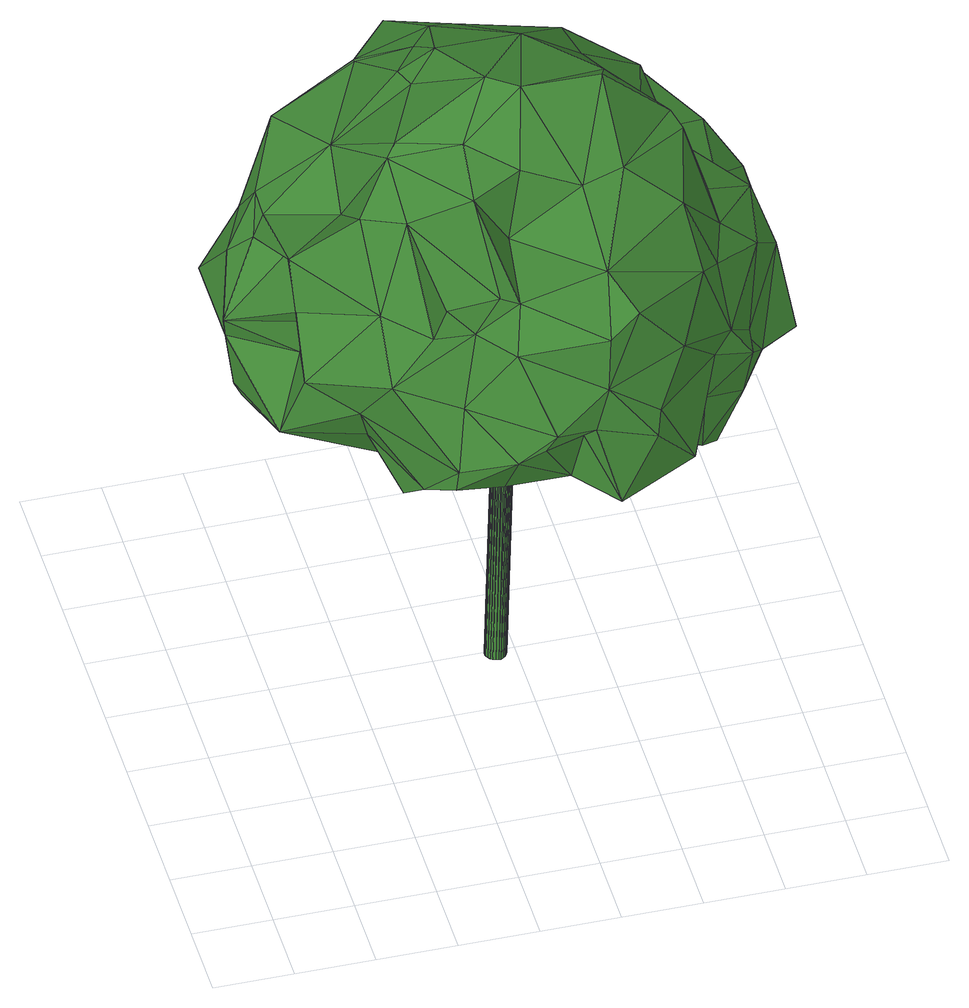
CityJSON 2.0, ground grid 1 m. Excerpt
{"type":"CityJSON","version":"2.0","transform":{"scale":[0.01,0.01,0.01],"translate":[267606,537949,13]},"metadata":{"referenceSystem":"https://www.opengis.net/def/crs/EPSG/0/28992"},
"CityObjects":{
"tree1":{"type":"SolitaryVegetationObject","attributes":{"gtid":389,"crown_width_m":6.58,"crown_median_z":19.43,"crown_r50_m":0.239,"crown_porosity":0.909,"trunk_H_m":5.63,"trunk_DBH_m":0.266,"trunk_radius_m":0.133,"trunk_base_height_m":13.8,"original_gtid":"390"},"geometry":[{"type":"Solid","lod":"3","boundaries":[[[[0,1,2]],[[3,4,5]],[[6,7,8]],[[9,10,11]],[[12,13,14]],[[15,16,17]],[[18,19,20]],[[21,22,23]],[[24,25,26]],[[27,25,24]],[[28,29,30]],[[31,32,33]],[[12,32,31]],[[34,35,36]],[[37,38,39]],[[40,4,41]],[[0,41,1]],[[40,0,42]],[[43,44,45]],[[46,29,47]],[[48,49,50]],[[51,52,53]],[[51,53,54]],[[55,54,53]],[[56,57,58]],[[59,60,61]],[[5,62,61]],[[35,47,29]],[[39,63,64]],[[65,31,33]],[[65,33,66]],[[67,7,68]],[[69,7,67]],[[70,71,33]],[[72,73,74]],[[75,55,56]],[[76,49,77]],[[78,36,79]],[[79,36,35]],[[34,80,18]],[[81,82,83]],[[41,0,40]],[[40,5,4]],[[84,85,21]],[[84,21,86]],[[39,87,88]],[[89,82,81]],[[90,89,81]],[[91,92,93]],[[12,94,95]],[[31,94,12]],[[15,30,46]],[[48,96,97]],[[48,97,77]],[[10,83,82]],[[10,82,11]],[[92,98,99]],[[100,101,102]],[[103,53,104]],[[24,105,106]],[[107,108,37]],[[109,110,43]],[[93,63,38]],[[111,90,112]],[[57,56,103]],[[95,113,13]],[[114,17,16]],[[55,103,56]],[[115,116,117]],[[115,117,118]],[[73,72,76]],[[73,76,77]],[[50,49,119]],[[1,41,120]],[[121,1,120]],[[122,123,124]],[[40,125,62]],[[126,127,73]],[[128,124,129]],[[130,55,131]],[[123,129,124]],[[132,112,133]],[[16,15,64]],[[106,96,134]],[[129,135,128]],[[121,120,128]],[[42,113,40]],[[125,113,95]],[[40,113,125]],[[136,54,130]],[[137,91,138]],[[137,138,122]],[[67,68,139]],[[139,68,120]],[[64,63,114]],[[64,114,16]],[[140,96,48]],[[59,61,141]],[[59,141,94]],[[3,139,4]],[[41,4,139]],[[95,94,125]],[[95,13,12]],[[66,33,71]],[[89,11,82]],[[64,87,39]],[[142,25,27]],[[109,25,142]],[[6,143,144]],[[145,98,137]],[[107,37,146]],[[17,102,101]],[[72,147,76]],[[49,76,66]],[[148,149,88]],[[150,151,152]],[[106,134,24]],[[32,19,70]],[[153,102,114]],[[17,114,102]],[[89,145,11]],[[9,11,145]],[[69,154,7]],[[7,154,155]],[[83,10,156]],[[153,114,157]],[[113,158,13]],[[159,102,153]],[[146,160,150]],[[27,161,78]],[[162,100,163]],[[122,9,145]],[[28,164,79]],[[30,164,28]],[[102,163,100]],[[165,127,105]],[[52,72,74]],[[91,137,92]],[[98,92,137]],[[93,92,99]],[[166,108,167]],[[129,168,135]],[[34,47,35]],[[18,47,34]],[[140,169,80]],[[42,170,171]],[[8,172,131]],[[132,173,22]],[[126,174,127]],[[171,135,152]],[[136,175,176]],[[37,166,38]],[[49,66,71]],[[21,132,22]],[[51,176,147]],[[52,51,147]],[[27,78,177]],[[178,98,179]],[[135,168,180]],[[124,128,181]],[[178,45,100]],[[40,62,5]],[[36,80,34]],[[116,115,165]],[[127,165,115]],[[72,52,147]],[[76,182,66]],[[147,182,76]],[[99,178,159]],[[118,183,115]],[[70,33,32]],[[75,131,55]],[[90,81,184]],[[90,184,112]],[[132,21,111]],[[38,63,39]],[[111,21,85]],[[99,159,93]],[[185,98,145]],[[15,87,64]],[[46,87,15]],[[139,120,41]],[[75,56,8]],[[185,145,186]],[[124,181,10]],[[9,124,10]],[[122,124,9]],[[150,160,187]],[[187,188,150]],[[189,177,190]],[[123,122,191]],[[123,191,192]],[[15,164,30]],[[103,117,57]],[[111,112,132]],[[192,191,193]],[[94,31,59]],[[176,54,136]],[[84,86,85]],[[6,144,184]],[[165,194,116]],[[175,61,60]],[[175,60,176]],[[168,195,108]],[[167,108,195]],[[7,155,8]],[[136,196,175]],[[197,87,46]],[[59,31,65]],[[59,65,66]],[[154,3,196]],[[90,185,186]],[[60,182,176]],[[86,109,85]],[[79,177,78]],[[61,62,141]],[[93,191,91]],[[135,171,170]],[[2,170,0]],[[37,149,146]],[[197,187,88]],[[198,187,197]],[[192,193,199]],[[38,199,193]],[[19,32,14]],[[26,25,109]],[[74,118,104]],[[74,104,52]],[[145,137,122]],[[61,196,5]],[[175,196,61]],[[57,117,200]],[[116,200,117]],[[98,178,99]],[[85,45,178]],[[191,122,138]],[[191,138,91]],[[37,39,149]],[[107,146,152]],[[150,152,146]],[[20,47,18]],[[198,47,20]],[[135,2,121]],[[135,121,128]],[[121,2,1]],[[197,46,47]],[[197,47,198]],[[88,187,160]],[[19,169,70]],[[198,14,187]],[[42,151,113]],[[20,14,198]],[[32,12,14]],[[70,169,71]],[[80,169,18]],[[78,161,36]],[[111,185,90]],[[109,86,26]],[[19,18,169]],[[24,26,105]],[[101,189,190]],[[146,148,160]],[[69,67,139]],[[5,196,3]],[[166,167,192]],[[188,13,158]],[[188,158,150]],[[154,69,3]],[[139,3,69]],[[0,170,42]],[[19,14,20]],[[130,131,172]],[[197,88,87]],[[88,149,39]],[[88,160,148]],[[159,178,162]],[[201,196,136]],[[178,179,85]],[[55,130,54]],[[105,202,165]],[[194,165,202]],[[86,194,202]],[[184,81,6]],[[6,56,143]],[[109,142,110]],[[42,171,151]],[[173,132,133]],[[201,155,196]],[[196,155,154]],[[127,183,73]],[[176,51,54]],[[181,128,203]],[[181,203,10]],[[173,133,144]],[[130,201,136]],[[79,190,177]],[[14,13,188]],[[14,188,187]],[[57,173,58]],[[6,8,56]],[[200,22,173]],[[200,173,57]],[[38,166,199]],[[192,199,166]],[[204,106,105]],[[130,155,201]],[[155,130,172]],[[107,180,108]],[[62,125,141]],[[94,141,125]],[[133,184,144]],[[133,112,184]],[[43,85,109]],[[27,177,189]],[[156,10,203]],[[75,8,131]],[[90,186,89]],[[103,55,53]],[[148,146,149]],[[162,178,100]],[[110,142,44]],[[116,194,23]],[[200,116,23]],[[200,23,22]],[[179,185,111]],[[100,44,142]],[[45,44,100]],[[110,44,43]],[[86,23,194]],[[21,23,86]],[[35,29,79]],[[28,79,29]],[[89,186,145]],[[96,106,97]],[[179,98,185]],[[30,29,46]],[[85,179,111]],[[202,105,26]],[[202,26,86]],[[127,115,183]],[[123,192,195]],[[167,195,192]],[[104,117,103]],[[104,118,117]],[[52,104,53]],[[66,60,59]],[[60,66,182]],[[74,183,118]],[[74,73,183]],[[81,205,6]],[[83,205,81]],[[147,176,182]],[[93,193,191]],[[152,135,180]],[[152,180,107]],[[8,155,172]],[[123,195,129]],[[168,129,195]],[[43,45,85]],[[150,158,151]],[[37,108,166]],[[108,180,168]],[[144,58,173]],[[126,73,77]],[[50,119,140]],[[128,120,206]],[[71,119,49]],[[156,205,83]],[[6,205,7]],[[113,151,158]],[[93,157,63]],[[63,157,114]],[[100,207,101]],[[27,101,207]],[[159,153,157]],[[159,157,93]],[[38,193,93]],[[162,163,159]],[[24,134,208]],[[24,208,27]],[[171,152,151]],[[7,209,68]],[[135,170,2]],[[142,207,100]],[[27,207,142]],[[27,189,101]],[[48,77,49]],[[127,204,105]],[[106,174,97]],[[174,210,127]],[[174,106,210]],[[204,210,106]],[[204,127,210]],[[77,97,126]],[[126,97,174]],[[102,159,163]],[[68,206,120]],[[161,27,208]],[[161,208,134]],[[79,164,190]],[[17,190,164]],[[101,190,17]],[[205,156,209]],[[205,209,7]],[[17,164,15]],[[169,140,119]],[[169,119,71]],[[161,134,211]],[[134,96,211]],[[161,211,36]],[[80,36,211]],[[80,211,140]],[[96,140,211]],[[50,140,48]],[[203,128,206]],[[209,206,68]],[[209,156,206]],[[203,206,156]],[[143,58,144]],[[56,58,143]],[[212,213,214]],[[212,214,215]],[[215,214,216]],[[215,216,217]],[[214,213,218]],[[214,218,216]],[[216,218,219]],[[216,219,217]],[[218,213,220]],[[218,220,219]],[[219,220,221]],[[219,221,217]],[[220,213,222]],[[220,222,221]],[[221,222,223]],[[221,223,217]],[[222,213,224]],[[222,224,223]],[[223,224,225]],[[223,225,217]],[[224,213,226]],[[224,226,225]],[[225,226,227]],[[225,227,217]],[[226,213,228]],[[226,228,227]],[[227,228,229]],[[227,229,217]],[[228,213,230]],[[228,230,229]],[[229,230,231]],[[229,231,217]],[[230,213,232]],[[230,232,231]],[[231,232,233]],[[231,233,217]],[[232,213,234]],[[232,234,233]],[[233,234,235]],[[233,235,217]],[[234,213,236]],[[234,236,235]],[[235,236,237]],[[235,237,217]],[[236,213,238]],[[236,238,237]],[[237,238,239]],[[237,239,217]],[[238,213,240]],[[238,240,239]],[[239,240,241]],[[239,241,217]],[[240,213,242]],[[240,242,241]],[[241,242,243]],[[241,243,217]],[[242,213,244]],[[242,244,243]],[[243,244,245]],[[243,245,217]],[[244,213,246]],[[244,246,245]],[[245,246,247]],[[245,247,217]],[[246,213,248]],[[246,248,247]],[[247,248,249]],[[247,249,217]],[[248,213,250]],[[248,250,249]],[[249,250,251]],[[249,251,217]],[[250,213,252]],[[250,252,251]],[[251,252,253]],[[251,253,217]],[[252,213,254]],[[252,254,253]],[[253,254,255]],[[253,255,217]],[[254,213,256]],[[254,256,255]],[[255,256,257]],[[255,257,217]],[[256,213,258]],[[256,258,257]],[[257,258,259]],[[257,259,217]],[[258,213,260]],[[258,260,259]],[[259,260,261]],[[259,261,217]],[[260,213,212]],[[260,212,261]],[[261,212,215]],[[261,215,217]]]]}]}
},
"vertices":[
[323,479,972],[309,523,940],[281,490,935],[413,611,874],[366,567,926],[495,543,911],[364,714,639],[373,694,723],[435,681,694],[101,599,616],[134,624,675],[114,621,597],[499,269,924],[446,259,915],[458,187,838],[325,94,643],[255,116,599],[320,141,570],[543,153,731],[586,228,775],[482,130,815],[360,553,462],[436,597,475],[482,565,455],[534,333,427],[488,379,495],[492,419,454],[440,267,468],[410,117,650],[422,102,669],[357,86,664],[591,343,902],[568,252,866],[628,314,769],[507,126,661],[500,109,636],[557,158,550],[198,255,768],[107,261,678],[189,166,731],[424,464,985],[336,554,940],[355,366,1015],[357,478,561],[361,353,627],[303,432,569],[370,82,686],[439,108,723],[685,334,540],[709,360,680],[655,302,600],[687,590,664],[708,585,620],[655,604,642],[654,596,673],[574,672,630],[472,743,577],[531,689,530],[457,713,552],[594,410,830],[589,494,770],[585,521,851],[505,488,915],[163,215,656],[257,114,628],[625,359,785],[687,396,745],[309,652,842],[282,636,808],[369,637,837],[611,261,754],[676,323,719],[726,497,607],[719,433,497],[706,524,578],[527,678,675],[721,433,618],[736,370,534],[469,135,524],[452,98,553],[599,226,642],[287,701,572],[212,681,593],[224,679,621],[381,528,507],[299,470,446],[444,447,460],[270,138,705],[289,157,802],[187,643,550],[220,634,460],[57,402,569],[64,391,559],[82,282,589],[581,365,914],[493,346,1006],[650,285,526],[685,335,538],[158,475,502],[132,378,521],[343,320,570],[377,234,590],[278,231,552],[572,680,582],[657,590,539],[575,368,411],[629,332,411],[188,313,873],[109,344,801],[433,434,481],[431,451,602],[279,560,420],[285,665,440],[392,341,1013],[227,161,569],[643,587,449],[583,622,394],[570,651,528],[674,596,500],[658,290,615],[254,593,872],[254,591,871],[49,534,640],[66,468,720],[101,546,715],[502,372,990],[669,411,476],[657,459,420],[148,574,823],[108,495,780],[546,642,705],[529,671,683],[389,636,447],[343,682,513],[596,273,461],[194,473,853],[601,588,778],[84,454,599],[72,440,603],[305,651,873],[654,258,607],[565,443,877],[451,365,574],[427,752,570],[418,734,554],[139,573,562],[239,289,875],[712,525,660],[273,233,777],[248,198,769],[311,252,927],[317,322,955],[232,352,926],[211,197,536],[443,661,816],[451,653,799],[225,665,720],[179,244,596],[374,276,940],[210,296,516],[331,203,810],[528,214,540],[243,311,537],[245,304,536],[399,133,576],[579,513,388],[112,321,737],[124,410,752],[107,454,779],[624,244,661],[288,455,943],[244,364,938],[450,631,743],[458,668,542],[633,348,414],[603,577,788],[666,535,736],[458,136,527],[253,413,526],[234,512,504],[187,399,808],[176,571,766],[665,474,700],[659,561,476],[317,702,542],[219,595,500],[193,623,505],[347,173,824],[357,264,847],[464,188,566],[399,135,575],[48,407,643],[43,396,676],[120,334,662],[513,518,430],[93,447,753],[495,552,856],[333,130,780],[443,113,795],[120,329,714],[542,601,486],[502,589,733],[510,473,429],[202,630,735],[611,365,412],[310,643,667],[245,628,785],[457,298,574],[537,270,518],[264,651,748],[632,348,411],[594,251,555],[388,396,79],[375,395,80],[388,399,79],[410,420,642],[410,424,642],[397,420,643],[386,402,79],[408,427,642],[384,405,79],[406,430,642],[381,407,79],[403,431,642],[378,408,79],[400,433,642],[374,408,79],[396,433,642],[371,408,80],[393,432,642],[368,406,80],[390,431,643],[365,404,80],[387,429,643],[363,401,80],[385,426,643],[362,398,80],[384,423,643],[362,394,80],[384,419,643],[362,391,81],[384,416,643],[364,388,81],[386,413,643],[366,385,81],[388,410,644],[369,383,81],[391,408,643],[372,382,81],[394,407,643],[376,382,80],[398,406,643],[379,382,80],[401,407,643],[382,384,80],[404,408,643],[385,386,80],[407,411,643],[387,389,80],[409,414,643],[388,392,80],[410,417,642]
]}
